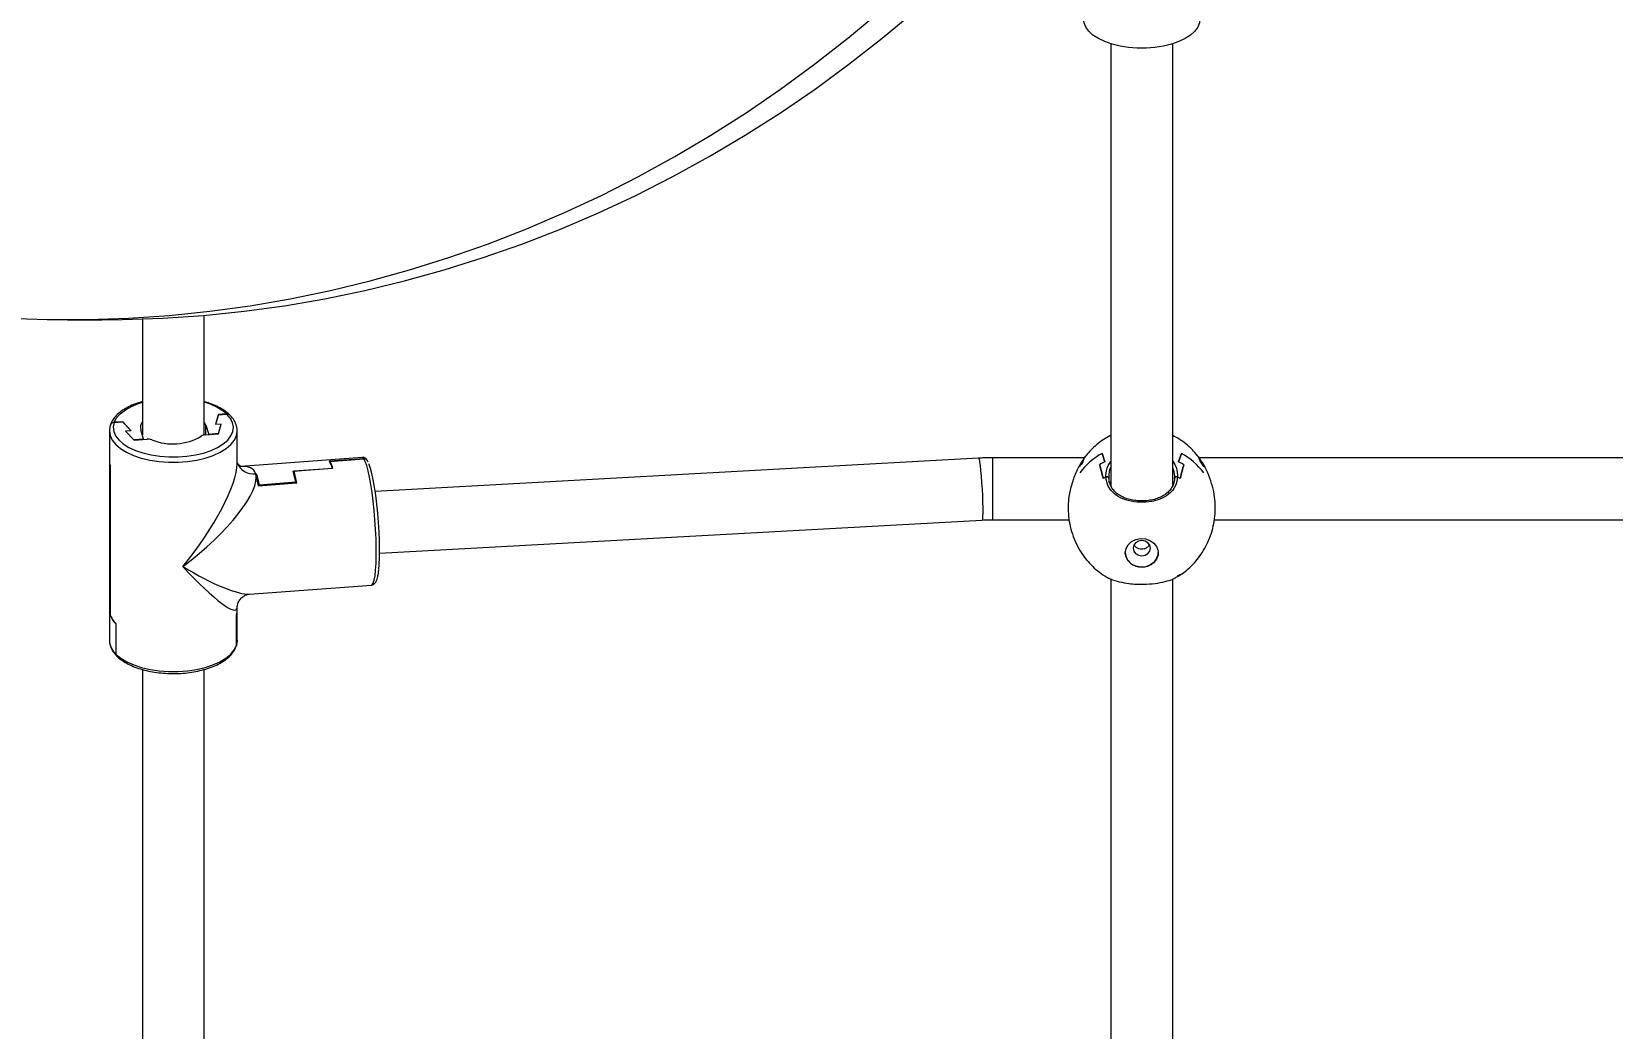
# Model space of a CAD drawing. Header units: millimetres. Extents: x -4213 to 6276, y -6120 to 3870.
# Drawn here: x -706.4 to -298.3, y -930.2 to -673 of the extents above; entities that cross this region are included whole.
import ezdxf

# ---------------------------------------------------------------- set-up
doc = ezdxf.new("R2010")
doc.units = ezdxf.units.MM
for name, color, linetype in [('DIKOM_ОБЪЕКТ', 7, 'Continuous'), ('DIKOM_РАЗМЕР_ЗОНА', 7, 'Continuous'), ('DIKOM_РАЗМЕР_ОБЪЕКТА', 7, 'Continuous')]:
    doc.layers.add(name, color=color, linetype=linetype)
doc.styles.add('style1', font='arial.ttf', dxfattribs={"width": 0.8})
doc.dimstyles.new('1-50', dxfattribs={"dimtxt": 300, "dimasz": 200, "dimexe": 100, "dimexo": 0, "dimgap": 100, "dimtad": 1, "dimtxsty": 'style1', "dimcen": 200, "dimclrd": 7, "dimclre": 7, "dimclrt": 7, "dimadec": 1, "dimazin": 2, "dimtfac": 1, "dimtmove": 0, "dimatfit": 2, "dimfxl": 0, "dimlwd": 25, "dimlwe": 18, "dimarcsym": 0})

# ---------------------------------------------------------------- blocks, each defined once
blk = doc.blocks.new('*D10')
at = {"layer": 'Defpoints', "color": 0, "transparency": 16777216}
for p in [(-1727.86, 1809.48), (-15.26, -2213.81), (5045.73, -2213.81)]:
    blk.add_point(p, dxfattribs=at)
at = {"layer": 'DIKOM_РАЗМЕР_ОБЪЕКТА', "color": 7, "lineweight": 18, "transparency": 16777216}
for p, q in [((-1727.86, 1809.48), (5145.73, 1809.48)), ((-15.26, -2213.81), (5145.73, -2213.81))]:
    blk.add_line(p, q, dxfattribs=at)
at = {"layer": 'DIKOM_РАЗМЕР_ОБЪЕКТА', "color": 7, "lineweight": 25, "transparency": 16777216}
blk.add_line((5045.73, 1609.48), (5045.73, -2013.81), dxfattribs=at)
at = {"layer": 'DIKOM_РАЗМЕР_ОБЪЕКТА', "color": 7, "transparency": 16777216}
for points in [[(5012.4, 1609.48), (5079.07, 1609.48), (5045.73, 1809.48)], [(5012.4, -2013.81), (5079.07, -2013.81), (5045.73, -2213.81)]]:
    blk.add_solid(points, dxfattribs=at)
at = {"layer": 'DIKOM_РАЗМЕР_ОБЪЕКТА', "color": 7, "transparency": 16777216, "insert": (4792.56, -133.86), "char_height": 300, "attachment_point": 5, "rotation": 90, "style": 'style1'}
blk.add_mtext('4000', dxfattribs=at)
blk = doc.blocks.new('*D11')
at = {"layer": 'Defpoints', "color": 0, "transparency": 16777216}
for p in [(-2152.13, 1385.22), (2355.18, -47.82), (2355.18, -4950.7)]:
    blk.add_point(p, dxfattribs=at)
at = {"layer": 'DIKOM_РАЗМЕР_ОБЪЕКТА', "color": 7, "lineweight": 18, "transparency": 16777216}
for p, q in [((-2152.13, 1385.22), (-2152.13, -5050.7)), ((2355.18, -47.82), (2355.18, -5050.7))]:
    blk.add_line(p, q, dxfattribs=at)
at = {"layer": 'DIKOM_РАЗМЕР_ОБЪЕКТА', "color": 7, "lineweight": 25, "transparency": 16777216}
blk.add_line((-1952.13, -4950.7), (2155.18, -4950.7), dxfattribs=at)
at = {"layer": 'DIKOM_РАЗМЕР_ОБЪЕКТА', "color": 7, "transparency": 16777216}
for points in [[(-1952.13, -4917.36), (-1952.13, -4984.03), (-2152.13, -4950.7)], [(2155.18, -4917.36), (2155.18, -4984.03), (2355.18, -4950.7)]]:
    blk.add_solid(points, dxfattribs=at)
at = {"layer": 'DIKOM_РАЗМЕР_ОБЪЕКТА', "color": 7, "transparency": 16777216, "insert": (229.85, -4697.52), "char_height": 300, "attachment_point": 5, "style": 'style1'}
blk.add_mtext('4500', dxfattribs=at)
blk = doc.blocks.new('*D12')
at = {"layer": 'Defpoints', "color": 0, "transparency": 16777216}
for p in [(-2081.42, 3870.14), (324.17, -3713.81), (6175.91, -3713.81)]:
    blk.add_point(p, dxfattribs=at)
at = {"layer": 'DIKOM_РАЗМЕР_ЗОНА', "color": 7, "lineweight": 18, "transparency": 16777216}
for p, q in [((-2081.42, 3870.14), (6275.91, 3870.14)), ((324.17, -3713.81), (6275.91, -3713.81))]:
    blk.add_line(p, q, dxfattribs=at)
at = {"layer": 'DIKOM_РАЗМЕР_ЗОНА', "color": 7, "lineweight": 25, "transparency": 16777216}
blk.add_line((6175.91, 3670.14), (6175.91, -3513.81), dxfattribs=at)
at = {"layer": 'DIKOM_РАЗМЕР_ЗОНА', "color": 7, "transparency": 16777216}
for points in [[(6142.57, 3670.14), (6209.24, 3670.14), (6175.91, 3870.14)], [(6142.57, -3513.81), (6209.24, -3513.81), (6175.91, -3713.81)]]:
    blk.add_solid(points, dxfattribs=at)
at = {"layer": 'DIKOM_РАЗМЕР_ЗОНА', "color": 7, "transparency": 16777216, "insert": (5922.73, -112.66), "char_height": 300, "attachment_point": 5, "rotation": 90, "style": 'style1'}
blk.add_mtext('7600', dxfattribs=at)
blk = doc.blocks.new('*D13')
at = {"layer": 'Defpoints', "color": 0, "transparency": 16777216}
for p in [(-4212.78, 1738.76), (3855.18, -47.82), (3855.18, -6019.79)]:
    blk.add_point(p, dxfattribs=at)
at = {"layer": 'DIKOM_РАЗМЕР_ЗОНА', "color": 7, "lineweight": 18, "transparency": 16777216}
for p, q in [((-4212.78, 1738.76), (-4212.78, -6119.79)), ((3855.18, -47.82), (3855.18, -6119.79))]:
    blk.add_line(p, q, dxfattribs=at)
at = {"layer": 'DIKOM_РАЗМЕР_ЗОНА', "color": 7, "lineweight": 25, "transparency": 16777216}
blk.add_line((-4012.78, -6019.79), (3655.18, -6019.79), dxfattribs=at)
at = {"layer": 'DIKOM_РАЗМЕР_ЗОНА', "color": 7, "transparency": 16777216}
for points in [[(-4012.78, -5986.46), (-4012.78, -6053.13), (-4212.78, -6019.79)], [(3655.18, -5986.46), (3655.18, -6053.13), (3855.18, -6019.79)]]:
    blk.add_solid(points, dxfattribs=at)
at = {"layer": 'DIKOM_РАЗМЕР_ЗОНА', "color": 7, "transparency": 16777216, "insert": (310.33, -5766.62), "char_height": 300, "attachment_point": 5, "style": 'style1'}
blk.add_mtext('8100', dxfattribs=at)

msp = doc.modelspace()

# ---------------------------------------------------------------- linework, layer by layer
at = {"layer": 'DIKOM_ОБЪЕКТ', "color": 7, "linetype": 'Continuous', "lineweight": 15}
for p, q in [((-427.821, -676.094), (-427.821, -790.124)), ((-411.821, -790.109), (-411.821, -676.094)), ((-661.821, -777.053), (-661.821, -746.181)), ((-697.159, -747.314), (-688.279, -747.314)), ((-677.821, -747.137), (-677.821, -777.092)), ((-685.092, -773.845), (-682.882, -773.682)), ((-682.942, -773.636), (-685.074, -773.794)), ((-680.698, -775.954), (-682.942, -773.636)), ((-682.942, -773.686), (-682.942, -773.636)), ((-680.698, -775.954), (-682.882, -773.682)), ((-661.416, -774.527), (-661.821, -773.738)), ((-661.416, -774.527), (-660.686, -776.908)), ((-661.416, -777.011), (-661.416, -774.527)), ((-658.191, -771.805), (-658.944, -774.344)), ((-658.22, -771.856), (-658.944, -774.344)), ((-657.461, -774.235), (-658.944, -774.344)), ((-658.22, -771.856), (-656.01, -771.693)), ((-658.199, -776.724), (-657.461, -774.235)), ((-658.199, -776.773), (-657.461, -774.235)), ((-656.058, -771.647), (-658.191, -771.805)), ((-658.191, -771.854), (-658.191, -771.805)), ((-686.321, -776.02), (-686.321, -783.772)), ((-680.698, -775.954), (-682.182, -776.064)), ((-682.182, -776.064), (-679.984, -778.336)), ((-682.182, -776.064), (-679.954, -778.383)), ((-677.497, -778.152), (-679.984, -778.336)), ((-679.984, -778.336), (-679.984, -778.352)), ((-679.954, -778.383), (-676.591, -778.135)), ((-677.497, -778.152), (-678.227, -775.772)), ((-677.497, -778.202), (-677.497, -778.152)), ((-661.562, -777.022), (-658.199, -776.773)), ((-658.199, -776.724), (-660.686, -776.908)), ((-660.686, -776.908), (-660.686, -776.957)), ((-658.199, -776.773), (-658.199, -776.724)), ((-653.326, -776.216), (-653.321, -776.02)), ((-653.321, -784.504), (-653.321, -776.02)), ((-621.103, -782.871), (-652.272, -785.178)), ((-620.63, -783.201), (-629.529, -783.86)), ((-629.415, -783.873), (-620.615, -783.222)), ((-461.958, -783.048), (-617.697, -791.625)), ((-434.625, -782.948), (-458.329, -782.948)), ((-458.329, -782.948), (-458.329, -798.948)), ((-429.322, -783.96), (-430.071, -781.821)), ((-430.071, -781.821), (-429.322, -783.96)), ((-409.572, -781.821), (-410.321, -783.96)), ((-410.321, -783.96), (-409.572, -781.821)), ((-184.625, -782.948), (-405.024, -782.948)), ((-404.966, -783.111), (-404.637, -784.072)), ((-686.321, -783.859), (-686.321, -830.023)), ((-686.137, -823.391), (-686.137, -784.98)), ((-686.137, -785.067), (-686.137, -823.478)), ((-638.92, -786.363), (-628.784, -785.613)), ((-638.673, -786.345), (-628.686, -785.606)), ((-638.673, -787.242), (-638.673, -786.345)), ((-629.415, -783.873), (-629.415, -784.037)), ((-428.525, -784.955), (-427.821, -783.889)), ((-647.816, -790.181), (-637.928, -789.449)), ((-638.213, -789.279), (-647.606, -789.974)), ((-647.606, -790.166), (-647.606, -789.974)), ((-638.213, -789.47), (-638.213, -789.279)), ((-411.305, -788.081), (-411.305, -787.786)), ((-616.591, -807.588), (-461.079, -799.024)), ((-458.329, -798.948), (-438.567, -798.948)), ((-401.09, -798.948), (-188.567, -798.948)), ((-650.136, -818.11), (-618.667, -815.781)), ((-427.821, -814.246), (-427.821, -1051.425)), ((-411.821, -1051.409), (-411.821, -814.248)), ((-686.137, -823.478), (-686.11, -823.476)), ((-653.528, -823.462), (-653.528, -831.301)), ((-653.528, -823.499), (-653.512, -823.498)), ((-653.512, -831.25), (-653.512, -823.498)), ((-653.321, -822.184), (-653.321, -821.539)), ((-653.321, -830.023), (-653.321, -822.271)), ((-684.671, -825.804), (-684.625, -825.801)), ((-684.671, -825.804), (-684.671, -833.556)), ((-684.625, -825.763), (-684.625, -833.602)), ((-653.512, -831.25), (-653.551, -831.479)), ((-653.324, -830.177), (-653.512, -831.25)), ((-677.821, -837.567), (-677.821, -1038.393)), ((-661.821, -1038.354), (-661.821, -837.58))]:
    msp.add_line(p, q, dxfattribs=at)
at = {"layer": 'DIKOM_ОБЪЕКТ', "color": 7, "linetype": 'Continuous', "lineweight": 15, "flags": 128}
for points in [[(-712.922, -746.912), (-702.415, -747.269), (-691.903, -747.269), (-681.397, -746.912), (-670.905, -746.198), (-660.438, -745.128), (-650.006, -743.703), (-639.618, -741.923), (-629.285, -739.792), (-619.017, -737.311), (-608.823, -734.482), (-598.712, -731.307), (-588.695, -727.791), (-578.78, -723.936), (-568.978, -719.746), (-559.298, -715.225), (-549.748, -710.378), (-540.338, -705.208), (-531.077, -699.72), (-521.973, -693.921), (-513.035, -687.815), (-504.272, -681.408), (-495.692, -674.707), (-487.303, -667.717)], [(-688.279, -747.314), (-683.024, -747.269), (-672.517, -746.912), (-662.025, -746.198), (-651.558, -745.128), (-641.126, -743.703), (-630.739, -741.923), (-620.406, -739.792), (-610.137, -737.311), (-599.943, -734.482), (-589.832, -731.307), (-579.815, -727.791), (-569.901, -723.936), (-560.099, -719.746), (-550.418, -715.225), (-540.868, -710.378), (-531.458, -705.208), (-522.197, -699.72), (-513.093, -693.921), (-504.156, -687.815), (-495.393, -681.408), (-486.813, -674.707), (-478.424, -667.717)], [(-404.821, -669.861), (-404.92, -670.706), (-405.358, -671.813), (-406.134, -672.875), (-407.231, -673.866), (-408.623, -674.764), (-410.278, -675.546), (-412.156, -676.195), (-414.214, -676.696), (-416.404, -677.036), (-418.673, -677.208), (-420.97, -677.208), (-423.239, -677.036), (-425.429, -676.696), (-427.487, -676.195), (-429.365, -675.546), (-431.02, -674.764), (-432.412, -673.866), (-433.509, -672.875), (-434.285, -671.813), (-434.723, -670.706), (-434.821, -669.861)], [(-685.074, -773.794), (-684.464, -772.651), (-683.501, -771.569), (-682.209, -770.573), (-680.619, -769.686), (-678.769, -768.932), (-677.821, -768.627)], [(-685.092, -773.845), (-685.318, -774.992), (-685.189, -776.142), (-684.709, -777.269), (-683.888, -778.348), (-682.745, -779.353), (-681.307, -780.263), (-679.606, -781.055), (-677.681, -781.713), (-675.576, -782.22), (-673.339, -782.566), (-671.023, -782.741), (-668.678, -782.744), (-666.36, -782.572), (-664.121, -782.231), (-662.012, -781.727), (-660.082, -781.073), (-658.375, -780.284), (-656.93, -779.377), (-655.779, -778.374), (-654.95, -777.296), (-654.461, -776.17), (-654.324, -775.02), (-654.541, -773.873), (-655.107, -772.756), (-656.01, -771.693)], [(-686.308, -775.694), (-686.321, -776.003), (-686.321, -776.02)], [(-686.321, -776.02), (-686.142, -777.212), (-685.597, -778.396), (-684.699, -779.525), (-683.468, -780.577), (-681.931, -781.526), (-680.123, -782.352), (-678.084, -783.037), (-675.861, -783.564), (-673.502, -783.922), (-671.06, -784.104), (-668.591, -784.104), (-666.149, -783.923), (-663.79, -783.566), (-661.566, -783.039), (-659.526, -782.355), (-657.718, -781.53), (-656.18, -780.58), (-654.947, -779.529), (-654.048, -778.4), (-653.502, -777.217), (-653.326, -776.216)], [(-620.63, -783.201), (-620.97, -782.892), (-621.103, -782.871)], [(-618.667, -815.781), (-618.484, -815.703), (-618.199, -815.282), (-617.952, -814.506), (-617.747, -813.393), (-617.591, -811.966), (-617.485, -810.258), (-617.433, -808.307), (-617.435, -806.156), (-617.492, -803.853), (-617.602, -801.45), (-617.762, -798.999), (-617.97, -796.555), (-618.221, -794.173), (-618.509, -791.906), (-618.827, -789.804), (-619.169, -787.913), (-619.526, -786.277), (-619.892, -784.931), (-620.257, -783.905), (-620.615, -783.222)], [(-461.958, -783.048), (-461.931, -783.059), (-461.817, -783.338), (-461.689, -783.976), (-461.553, -784.945), (-461.415, -786.198), (-461.282, -787.677), (-461.16, -789.314), (-461.055, -791.031), (-460.972, -792.748), (-460.914, -794.385), (-460.884, -795.866), (-460.884, -797.121), (-460.914, -798.091), (-460.972, -798.731), (-461.055, -799.012), (-461.079, -799.024)], [(-616.8, -811.751), (-616.691, -810.456), (-616.611, -808.656), (-616.587, -806.626), (-616.62, -804.414), (-616.708, -802.077), (-616.85, -799.67), (-617.042, -797.252), (-617.28, -794.884), (-617.557, -792.623), (-617.867, -790.524), (-618.202, -788.64), (-618.554, -787.015), (-618.915, -785.691), (-619.275, -784.699), (-619.343, -784.549)], [(-424.072, -807.487), (-423.883, -806.396), (-423.333, -805.401), (-422.471, -804.592), (-421.374, -804.041), (-420.139, -803.795), (-418.876, -803.878), (-417.696, -804.281), (-416.706, -804.969), (-415.992, -805.881), (-415.619, -806.935), (-415.619, -808.038), (-415.992, -809.093), (-416.706, -810.004), (-417.696, -810.692), (-418.876, -811.096), (-420.139, -811.178), (-421.374, -810.932), (-422.471, -810.381), (-423.333, -809.572), (-423.883, -808.578), (-424.072, -807.487)], [(-419.821, -808.228), (-418.96, -808.079), (-418.231, -807.654), (-417.743, -807.018), (-417.572, -806.268), (-417.743, -805.518), (-418.231, -804.883), (-418.96, -804.458), (-419.821, -804.309), (-420.683, -804.458), (-421.412, -804.883), (-421.9, -805.518), (-422.071, -806.268), (-421.9, -807.018), (-421.412, -807.654), (-420.683, -808.079), (-419.821, -808.228)], [(-684.625, -833.602), (-683.384, -834.64), (-681.843, -835.575), (-680.037, -836.388), (-678.007, -837.061), (-675.796, -837.579), (-673.453, -837.93), (-671.03, -838.107), (-668.581, -838.106), (-666.159, -837.927), (-663.818, -837.573), (-661.609, -837.053), (-659.581, -836.379), (-657.779, -835.564), (-656.242, -834.627), (-655.004, -833.589), (-654.092, -832.472), (-653.528, -831.301)], [(-653.321, -830.023), (-653.321, -830.04), (-653.324, -830.177)]]:
    msp.add_lwpolyline(points, dxfattribs=at)
at = {"layer": 'DIKOM_ОБЪЕКТ', "color": 7, "linetype": 'Continuous', "lineweight": 15}
for centre, radius, start, end in [((-665.571, -782.792), 14.653, 49.52055, 75.17457), ((-676.014, -775.155), 2.297, 141.9028, 195.56005), ((-676.356, -780.8), 2.676, 68.74293, 95.04764), ((-669.94, -765.109), 14.277, 247.57794, 300.88749), ((-661.5, -779.009), 1.987, 91.78874, 123.98559), ((-421.405, -797.574), 17.98, 118.81771, 143.29418), ((-418.238, -797.574), 17.98, 36.70582, 61.18229), ((-417.541, -791.768), 15.306, 37.51153, 38.84073), ((-682.216, -783.764), 4.106, 180.1117, 197.22163), ((-682.218, -783.852), 4.103, 180.10705, 197.22628), ((-649.182, -782.703), 4.417, 199.70023, 278.07236), ((-649.118, -782.596), 4.515, 200.94624, 277.08312), ((-678.813, -795.978), 31.534, 10.59273, 16.39641), ((-677.716, -795.737), 30.656, 10.83551, 16.44583), ((-668.301, -795.034), 30.633, 10.82879, 16.44317), ((-669.032, -795.27), 31.644, 10.59871, 16.38211), ((-635.179, -787.295), 6.613, 14.73597, 31.29868), ((-635.214, -787.337), 6.754, 14.84937, 30.84543), ((-422.458, -794.395), 16.248, 140.55723, 145.83358), ((-420.548, -801.018), 19.182, 117.21843, 121.94233), ((-419.083, -800.998), 19.158, 58.05483, 62.78442), ((-417.185, -794.395), 16.248, 34.16642, 39.44277), ((-420.456, -803.572), 17.894, 118.76392, 121.40158), ((-419.258, -803.698), 18.039, 58.61299, 61.22982), ((-420.114, -807.145), 3.966, 183.66456, 274.22442), ((-419.529, -807.145), 3.966, 265.77381, 356.33721), ((-419.182, -797.77), 17.887, 298.75908, 301.3981), ((-680.618, -821.541), 5.821, 198.53139, 226.49572), ((-680.654, -821.647), 5.781, 198.46602, 225.98003), ((-657.45, -822.172), 4.129, 341.80249, 359.8461), ((-657.408, -822.266), 4.086, 342.44733, 359.9299), ((-681.403, -829.878), 4.921, 181.68867, 228.37612)]:
    msp.add_arc(centre, radius, start, end, dxfattribs=at)
for centre, major_axis, ratio, start_param, end_param in [((-669.821, -803.022), (15.548, 21.096), 0.2617599, 4.5206484, 5.9419235), ((-669.821, -803.022), (20.83, 16.769), 0.2931183, 4.5957459, 6.1665422), ((-669.821, -803.022), (15.548, 21.096), 0.2617599, 5.9419235, 5.9554994), ((-669.821, -803.022), (20.83, 16.769), 0.2931183, 6.1665422, 6.6849149), ((-419.821, -790.116), (8.5, 0), 0.346112, 2.7968915, 2.9562554), ((-419.821, -790.116), (8.5, 0), 0.346112, 0.1870179, 0.3447012), ((-669.821, -803.022), (-16.284, 19.132), 0.1389714, 1.8821654, 3.3034405), ((-669.821, -803.022), (21.183, -14.42), 0.2116084, 4.9705586, 6.0229822)]:
    msp.add_ellipse(centre, major_axis=major_axis, ratio=ratio, start_param=start_param, end_param=end_param, dxfattribs=at)
for points, knots in [([(-677.821, -768.463), (-678.43, -768.649), (-679.697, -769.034), (-681.401, -769.791), (-682.945, -770.684), (-684.243, -771.701), (-685.254, -772.829), (-685.825, -773.784), (-686.019, -774.358), (-686.069, -774.503)], [0, 0, 0, 0, 0.1472868, 0.3064063, 0.4663264, 0.6270405, 0.7877188, 0.9461427, 1, 1, 1, 1]), ([(-655.249, -771.92), (-655.394, -771.778), (-655.908, -771.279), (-656.987, -770.499), (-658.562, -769.635), (-660.181, -768.948), (-661.335, -768.616), (-661.821, -768.476)], [0, 0, 0, 0, 0.0955587, 0.3369584, 0.5797987, 0.8227934, 1, 1, 1, 1]), ([(-686.083, -774.566), (-686.119, -774.667), (-686.242, -775.015), (-686.256, -775.378), (-686.267, -775.634)], [0, 0, 0, 0, 0.2916211, 1, 1, 1, 1]), ([(-685.092, -773.845), (-685.106, -773.846), (-685.243, -773.858), (-685.502, -773.925), (-685.814, -774.118), (-686.012, -774.347), (-686.072, -774.505), (-686.093, -774.561)], [0, 0, 0, 0, 0.031175, 0.3097033, 0.5852213, 0.8501982, 1, 1, 1, 1]), ([(-685.074, -773.794), (-685.171, -773.808), (-685.391, -773.839), (-685.672, -773.979), (-685.901, -774.182), (-686.036, -774.357), (-686.06, -774.478), (-686.065, -774.504)], [0, 0, 0, 0, 0.2202207, 0.5003386, 0.6864444, 0.9332956, 1, 1, 1, 1]), ([(-655.243, -771.916), (-655.244, -771.915), (-655.299, -771.835), (-655.497, -771.734), (-655.776, -771.642), (-655.975, -771.645), (-656.058, -771.647)], [0, 0, 0, 0, 0.0036497, 0.3587208, 0.7297331, 1, 1, 1, 1]), ([(-655.197, -771.971), (-655.258, -771.916), (-655.396, -771.793), (-655.686, -771.694), (-655.905, -771.693), (-656.01, -771.693)], [0, 0, 0, 0, 0.2936845, 0.6587132, 1, 1, 1, 1]), ([(-653.359, -776.252), (-653.348, -775.952), (-653.321, -775.244), (-653.655, -774.147), (-654.252, -773.002), (-654.88, -772.313), (-655.194, -771.968)], [0, 0, 0, 0, 0.1956262, 0.4619567, 0.7303253, 1, 1, 1, 1]), ([(-427.821, -777.207), (-427.902, -777.244), (-428.585, -777.55), (-429.812, -778.32), (-431.483, -779.55), (-432.963, -780.907), (-433.791, -781.915), (-434.161, -782.366)], [0, 0, 0, 0, 0.0319987, 0.2707746, 0.5226476, 0.786585, 1, 1, 1, 1]), ([(-405.48, -782.364), (-405.891, -781.868), (-406.789, -780.786), (-408.406, -779.352), (-410.106, -778.106), (-411.297, -777.488), (-411.821, -777.216)], [0, 0, 0, 0, 0.2358082, 0.5145456, 0.7860933, 1, 1, 1, 1]), ([(-619.811, -783.559), (-619.866, -783.482), (-620.011, -783.283), (-620.347, -783.023), (-620.819, -782.822), (-621.079, -782.893), (-621.143, -782.91)], [0, 0, 0, 0, 0.216845, 0.5653607, 0.89239, 1, 1, 1, 1]), ([(-619.804, -783.555), (-619.806, -783.551), (-619.854, -783.453), (-620.014, -783.343), (-620.269, -783.224), (-620.475, -783.193), (-620.605, -783.2), (-620.63, -783.201)], [0, 0, 0, 0, 0.0145357, 0.3771098, 0.6043285, 0.9256595, 1, 1, 1, 1]), ([(-619.789, -783.59), (-619.801, -783.569), (-619.86, -783.455), (-620.068, -783.318), (-620.349, -783.219), (-620.538, -783.221), (-620.615, -783.222)], [0, 0, 0, 0, 0.0810477, 0.4355353, 0.7730905, 1, 1, 1, 1]), ([(-458.329, -782.948), (-459.037, -782.954), (-460.249, -782.964), (-461.457, -783.023), (-461.958, -783.048)], [0, 0, 0, 0, 0.5851859, 1, 1, 1, 1]), ([(-434.161, -782.366), (-434.273, -782.492), (-434.636, -782.901), (-434.924, -783.363), (-435.122, -783.683)], [0, 0, 0, 0, 0.3095101, 1, 1, 1, 1]), ([(-435.006, -784.072), (-434.928, -783.752), (-434.788, -783.175), (-434.354, -782.616), (-434.16, -782.366)], [0, 0, 0, 0, 0.5547667, 1, 1, 1, 1]), ([(-435.006, -784.072), (-434.928, -783.752), (-434.788, -783.175), (-434.354, -782.616), (-434.16, -782.366)], [0, 0, 0, 0, 0.5547667, 1, 1, 1, 1]), ([(-404.637, -784.072), (-404.715, -783.752), (-404.855, -783.175), (-405.289, -782.615), (-405.483, -782.366)], [0, 0, 0, 0, 0.554694, 1, 1, 1, 1]), ([(-404.535, -783.663), (-404.747, -783.322), (-405.031, -782.865), (-405.39, -782.465), (-405.48, -782.364)], [0, 0, 0, 0, 0.7490841, 1, 1, 1, 1]), ([(-652.28, -785.193), (-652.273, -785.194), (-652.252, -785.198), (-652.553, -785.102), (-652.986, -784.786), (-653.285, -784.355), (-653.325, -784.236), (-653.342, -784.187)], [0, 0, 0, 0, 0.1116697, 0.3318057, 0.5701282, 0.8232479, 1, 1, 1, 1]), ([(-619.49, -784.117), (-619.551, -783.977), (-619.635, -783.781), (-619.751, -783.631), (-619.784, -783.587)], [0, 0, 0, 0, 0.7142198, 1, 1, 1, 1]), ([(-435.114, -783.688), (-435.299, -783.943), (-435.93, -784.815), (-436.816, -786.684), (-437.619, -788.808), (-438.273, -790.995), (-438.715, -793.164), (-438.77, -794.551), (-438.786, -794.944)], [0, 0, 0, 0, 0.1110267, 0.3805673, 0.5140782, 0.6521298, 0.901538, 1, 1, 1, 1]), ([(-429.78, -788.298), (-429.929, -787.645), (-430.23, -786.33), (-430.54, -785.273), (-430.696, -784.741)], [0, 0, 0, 0, 0.496483, 1, 1, 1, 1]), ([(-430.696, -784.741), (-430.542, -785.265), (-430.232, -786.322), (-429.931, -787.637), (-429.78, -788.298)], [0, 0, 0, 0, 0.4965744, 1, 1, 1, 1]), ([(-429.067, -787.885), (-429.07, -787.797), (-429.101, -786.826), (-428.799, -785.846), (-428.525, -784.955)], [0, 0, 0, 0, 0.0913707, 1, 1, 1, 1]), ([(-427.821, -785.36), (-427.822, -785.36), (-428.312, -786.137), (-428.351, -787.195), (-428.312, -788.163), (-428.307, -788.298)], [0, 0, 0, 0, 0.0004182, 0.8605258, 1, 1, 1, 1]), ([(-411.821, -783.804), (-411.453, -784.406), (-410.651, -785.715), (-410.602, -787.124), (-410.576, -787.885)], [0, 0, 0, 0, 0.459702, 1, 1, 1, 1]), ([(-411.336, -788.298), (-411.308, -787.519), (-411.274, -786.58), (-411.742, -785.704), (-411.821, -785.556)], [0, 0, 0, 0, 0.8306338, 1, 1, 1, 1]), ([(-408.946, -784.741), (-409.101, -785.265), (-409.411, -786.322), (-409.712, -787.637), (-409.863, -788.298)], [0, 0, 0, 0, 0.4965761, 1, 1, 1, 1]), ([(-409.863, -788.298), (-409.714, -787.645), (-409.413, -786.33), (-409.103, -785.273), (-408.946, -784.741)], [0, 0, 0, 0, 0.4964813, 1, 1, 1, 1]), ([(-400.847, -794.974), (-400.911, -794.121), (-401.044, -792.367), (-401.772, -789.489), (-402.8, -786.712), (-403.801, -784.676), (-404.378, -783.884), (-404.537, -783.664)], [0, 0, 0, 0, 0.2062318, 0.4237847, 0.6523978, 0.9038189, 1, 1, 1, 1]), ([(-429.067, -787.885), (-429.019, -787.865), (-428.924, -787.823), (-428.762, -787.817), (-428.607, -787.856), (-428.471, -787.938), (-428.366, -788.059), (-428.314, -788.186), (-428.309, -788.269), (-428.307, -788.298)], [0, 0, 0, 0, 0.1453523, 0.2907569, 0.4346165, 0.5821308, 0.7385324, 0.9061945, 1, 1, 1, 1]), ([(-428.307, -788.298), (-428.313, -788.242), (-428.326, -788.129), (-428.424, -787.98), (-428.567, -787.872), (-428.736, -787.819), (-428.904, -787.821), (-429.012, -787.856), (-429.062, -787.883), (-429.067, -787.885)], [0, 0, 0, 0, 0.177678, 0.3554553, 0.5284476, 0.6893638, 0.8388451, 0.983106, 1, 1, 1, 1]), ([(-410.576, -787.885), (-410.708, -788.703), (-410.981, -790.386), (-412.722, -792.428), (-414.985, -793.655), (-417.553, -794.335), (-420.317, -794.533), (-423.363, -794.109), (-426.008, -793.04), (-427.95, -791.36), (-428.891, -789.532), (-429.021, -788.317), (-429.067, -787.885)], [0, 0, 0, 0, 0.111435, 0.2293607, 0.3390154, 0.4101116, 0.5167121, 0.6232577, 0.7293928, 0.8348016, 0.941414, 1, 1, 1, 1]), ([(-412.658, -791.415), (-412.955, -791.719), (-413.555, -792.333), (-414.774, -793.05), (-416.168, -793.599), (-417.701, -793.949), (-419.309, -794.106), (-420.937, -794.071), (-422.524, -793.841), (-424.003, -793.42), (-425.322, -792.815), (-426.428, -792.038), (-427.312, -791.105), (-427.923, -790.023), (-428.252, -789.06), (-428.266, -788.449), (-428.271, -788.261)], [0, 0, 0, 0, 0.0734673, 0.148421, 0.222792, 0.2967663, 0.3704869, 0.4445612, 0.5185351, 0.5924183, 0.6656976, 0.7389679, 0.8125491, 0.8881455, 0.9655756, 1, 1, 1, 1]), ([(-411.373, -788.261), (-411.387, -788.528), (-411.426, -789.234), (-411.856, -790.282), (-412.288, -791.073), (-412.642, -791.401), (-412.658, -791.415)], [0, 0, 0, 0, 0.2315424, 0.6116453, 0.982889, 1, 1, 1, 1]), ([(-411.336, -788.298), (-411.33, -788.242), (-411.317, -788.129), (-411.219, -787.98), (-411.076, -787.872), (-410.907, -787.819), (-410.739, -787.821), (-410.631, -787.856), (-410.581, -787.883), (-410.576, -787.885)], [0, 0, 0, 0, 0.177678, 0.3554553, 0.5284476, 0.6893638, 0.8388451, 0.983106, 1, 1, 1, 1]), ([(-410.576, -787.885), (-410.624, -787.865), (-410.719, -787.823), (-410.881, -787.817), (-411.036, -787.856), (-411.172, -787.938), (-411.277, -788.059), (-411.329, -788.186), (-411.334, -788.269), (-411.336, -788.298)], [0, 0, 0, 0, 0.1453561, 0.2907646, 0.434628, 0.5821462, 0.738552, 0.9061824, 1, 1, 1, 1]), ([(-438.773, -794.944), (-438.794, -795.545), (-438.846, -797.027), (-438.566, -799.391), (-437.977, -801.991), (-437.055, -804.512), (-435.869, -806.812), (-434.475, -808.855), (-432.942, -810.624), (-431.238, -812.159), (-429.714, -813.287), (-428.716, -813.812), (-428.382, -813.988)], [0, 0, 0, 0, 0.0794415, 0.1961151, 0.3134952, 0.4312111, 0.5490858, 0.6530025, 0.7548039, 0.8542941, 0.9512195, 1, 1, 1, 1]), ([(-411.234, -813.99), (-410.776, -813.733), (-409.711, -813.134), (-408.16, -811.956), (-406.568, -810.48), (-405.1, -808.763), (-403.79, -806.827), (-402.677, -804.69), (-401.793, -802.38), (-401.174, -799.927), (-400.823, -797.44), (-400.839, -795.777), (-400.847, -794.974)], [0, 0, 0, 0, 0.0681389, 0.1583065, 0.2527956, 0.351317, 0.4535947, 0.5593353, 0.6681916, 0.779763, 0.8936043, 1, 1, 1, 1]), ([(-461.079, -799.024), (-460.543, -798.999), (-459.627, -798.956), (-458.709, -798.95), (-458.329, -798.948)], [0, 0, 0, 0, 0.5851931, 1, 1, 1, 1]), ([(-419.821, -806.558), (-420.071, -806.534), (-420.569, -806.487), (-421.218, -806.112), (-421.645, -805.724), (-421.762, -805.451), (-421.786, -805.394)], [0, 0, 0, 0, 0.3039816, 0.6077211, 0.9177297, 1, 1, 1, 1]), ([(-417.846, -805.367), (-417.886, -805.454), (-418.026, -805.754), (-418.488, -806.163), (-419.134, -806.501), (-419.606, -806.54), (-419.821, -806.558)], [0, 0, 0, 0, 0.124129, 0.4290827, 0.7402818, 1, 1, 1, 1]), ([(-617.057, -813.592), (-617.035, -813.503), (-616.934, -813.106), (-616.852, -812.546), (-616.805, -811.997), (-616.798, -811.921)], [0, 0, 0, 0, 0.2007707, 0.8904102, 1, 1, 1, 1]), ([(-618.627, -815.741), (-618.471, -815.72), (-618.111, -815.671), (-617.733, -815.314), (-617.442, -814.881), (-617.224, -814.353), (-617.112, -813.841), (-617.057, -813.592)], [0, 0, 0, 0, 0.1285094, 0.2984495, 0.4879126, 0.7515068, 1, 1, 1, 1]), ([(-428.375, -813.975), (-428.306, -814.029), (-427.992, -814.271), (-426.34, -814.803), (-424.011, -815.297), (-421.37, -815.586), (-418.597, -815.623), (-415.6, -815.306), (-413.15, -814.755), (-411.65, -814.257), (-411.323, -814.027), (-411.245, -813.972)], [0, 0, 0, 0, 0.0414491, 0.1888582, 0.3269013, 0.4173842, 0.5531557, 0.6887666, 0.82369, 0.9579138, 1, 1, 1, 1]), ([(-653.314, -821.46), (-653.315, -821.423), (-653.318, -821.271), (-653.221, -820.69), (-652.852, -819.828), (-652.141, -818.967), (-651.286, -818.401), (-650.557, -818.157), (-650.298, -818.132), (-650.186, -818.12)], [0, 0, 0, 0, 0.0466421, 0.1899073, 0.361291, 0.5425654, 0.7198109, 0.8800535, 1, 1, 1, 1]), ([(-686.282, -829.969), (-686.289, -830.21), (-686.31, -830.858), (-685.986, -831.896), (-685.39, -833.041), (-684.763, -833.73), (-684.448, -834.076)], [0, 0, 0, 0, 0.1631117, 0.4401446, 0.7193115, 1, 1, 1, 1]), ([(-684.394, -834.123), (-684.248, -834.265), (-683.735, -834.764), (-682.655, -835.543), (-681.084, -836.411), (-679.29, -837.151), (-677.32, -837.752), (-675.211, -838.207), (-673.003, -838.508), (-670.737, -838.651), (-668.455, -838.635), (-666.199, -838.461), (-664.011, -838.13), (-661.93, -837.647), (-659.995, -837.02), (-658.24, -836.254), (-656.698, -835.359), (-655.4, -834.342), (-654.388, -833.214), (-653.818, -832.259), (-653.623, -831.685), (-653.574, -831.54)], [0, 0, 0, 0, 0.0222411, 0.0784653, 0.1350284, 0.1916276, 0.2480573, 0.3043004, 0.3604091, 0.4164298, 0.4724157, 0.5284141, 0.5844643, 0.6406189, 0.6969396, 0.7534902, 0.810325, 0.8674422, 0.9245467, 0.9808504, 1, 1, 1, 1]), ([(-653.528, -831.301), (-653.528, -831.311), (-653.528, -831.39), (-653.554, -831.47), (-653.576, -831.539)], [0, 0, 0, 0, 0.1236237, 1, 1, 1, 1]), ([(-653.56, -831.478), (-653.525, -831.376), (-653.38, -830.962), (-653.365, -830.531), (-653.353, -830.205)], [0, 0, 0, 0, 0.2454767, 1, 1, 1, 1]), ([(-684.367, -834.143), (-684.438, -834.079), (-684.557, -833.972), (-684.652, -833.763), (-684.665, -833.628), (-684.671, -833.556)], [0, 0, 0, 0, 0.4052778, 0.6797768, 1, 1, 1, 1]), ([(-684.397, -834.126), (-684.457, -834.057), (-684.58, -833.913), (-684.624, -833.717), (-684.625, -833.612), (-684.625, -833.602)], [0, 0, 0, 0, 0.4609552, 0.9495299, 1, 1, 1, 1])]:
    msp.add_open_spline(points, degree=3, knots=knots, dxfattribs=at)

# ---------------------------------------------------------------- dimensions: what is measured, and where the dimension line sits
at = {"layer": 'DIKOM_РАЗМЕР_ЗОНА'}
dim = msp.add_linear_dim(base=(6175.905, -3713.814), p1=(-2081.415, 3870.14), p2=(324.174, -3713.814), angle=90, text='7600', dimstyle='1-50', dxfattribs=at)
dim.commit()
dim.dimension.update_dxf_attribs({"geometry": '*D12', "text_midpoint": (6175.905, -112.661), "dimtype": 160})
dim = msp.add_linear_dim(base=(3855.179, -6019.794), p1=(-4212.782, 1738.764), p2=(3855.179, -47.824), text='8100', dimstyle='1-50', dxfattribs=at)
dim.commit()
dim.dimension.update_dxf_attribs({"geometry": '*D13', "text_midpoint": (310.333, -6019.794), "dimtype": 160})
at = {"layer": 'DIKOM_РАЗМЕР_ОБЪЕКТА'}
dim = msp.add_linear_dim(base=(5045.733, -2213.814), p1=(-1727.861, 1809.479), p2=(-15.262, -2213.814), angle=90, text='4000', dimstyle='1-50', dxfattribs=at)
dim.commit()
dim.dimension.update_dxf_attribs({"geometry": '*D10', "text_midpoint": (5045.733, -133.859), "dimtype": 160})
dim = msp.add_linear_dim(base=(2355.179, -4950.697), p1=(-2152.125, 1385.215), p2=(2355.179, -47.824), text='4500', dimstyle='1-50', dxfattribs=at)
dim.commit()
dim.dimension.update_dxf_attribs({"geometry": '*D11', "text_midpoint": (229.847, -4950.697), "dimtype": 160})

doc.saveas('drawing.dxf')
